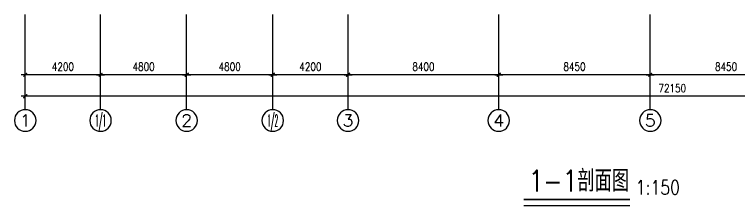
# Model space of a CAD drawing. Extents: x -55219 to 470149, y 494712 to 780039.
# Drawn here: x 258714 to 299083, y 541718 to 552364 of the extents above; entities that cross this region are included whole.
import ezdxf
from ezdxf.enums import TextEntityAlignment as Align

# ---------------------------------------------------------------- set-up
doc = ezdxf.new("R2010")
doc.units = 0
doc.header["$LTSCALE"] = 1500
doc.header["$MEASUREMENT"] = 0
doc.layers.get('0').update_dxf_attribs({"linetype": 'CONTINUOUS'})
doc.layers.get('DEFPOINTS').update_dxf_attribs({"linetype": 'CONTINUOUS'})
doc.layers.add('AXIS_TEXT', color=7, linetype='CONTINUOUS')
doc.layers.add('LVTRY', color=6, linetype='CONTINUOUS')
doc.styles.add('_HZTXT', font='txt.shx', dxfattribs={"width": 0.8, "bigfont": 'hztxt.shx'})
doc.styles.add('COMPLEX', font='COMPLEX')
doc.styles.add('DIM_FONT', font='SIMPLEX.shx', dxfattribs={"width": 0.8})
doc.dimstyles.new('AXIS150', dxfattribs={"dimscale": 1.5, "dimtxt": 300, "dimasz": 1, "dimexe": 250, "dimexo": 300, "dimgap": 150, "dimtad": 1, "dimdec": 0, "dimzin": 0, "dimdsep": 46, "dimtxsty": 'DIM_FONT', "dimblk": '_DIMX', "dimcen": 0.09, "dimse1": 1, "dimse2": 1, "dimclrt": 7, "dimadec": 0, "dimazin": 0, "dimtfac": 1, "dimtdec": 0, "dimtix": 1, "dimtmove": 2, "dimatfit": 3, "dimldrblk": '_DIMX', "dimfxl": 1, "dimtolj": 1, "dimtzin": 0, "dimarcsym": 0})

# ---------------------------------------------------------------- blocks, each defined once
blk = doc.blocks.new('_DIMX')
blk.add_line((-150, 0), (150, 0))
at = {"const_width": 50}
blk.add_lwpolyline([(-70, -70), (70, 70)], dxfattribs=at)
blk = doc.blocks.new('*D208')
at = {"color": 0, "linetype": 'ByBlock'}
blk.add_line((294163, 549006), (285716, 549006), dxfattribs=at)
at = {"layer": 'DEFPOINTS', "color": 0, "linetype": 'ByBlock'}
for p in [(285714, 552364), (294164, 552364), (285714, 549006)]:
    blk.add_point(p, dxfattribs=at)
at = {"color": 0, "linetype": 'ByBlock', "xscale": 1.5, "yscale": 1.5, "zscale": 1.5, "rotation": 180.0000000000008}
blk.add_blockref('_DIMX', (285714, 549006), dxfattribs=at)
at = {"color": 0, "linetype": 'ByBlock', "xscale": 1.5, "yscale": 1.5, "zscale": 1.5}
blk.add_blockref('_DIMX', (294164, 549006), dxfattribs=at)
at = {"color": 7, "linetype": 'ByBlock', "insert": (289939, 549456), "char_height": 450, "attachment_point": 5, "style": 'DIM_FONT'}
blk.add_mtext('\\A1;8450', dxfattribs=at)
blk = doc.blocks.new('*D207')
at = {"color": 0, "linetype": 'ByBlock'}
blk.add_line((302613, 549006), (294166, 549006), dxfattribs=at)
at = {"layer": 'DEFPOINTS', "color": 0, "linetype": 'ByBlock'}
for p in [(294164, 552364), (302614, 552364), (294164, 549006)]:
    blk.add_point(p, dxfattribs=at)
at = {"color": 0, "linetype": 'ByBlock', "xscale": 1.5, "yscale": 1.5, "zscale": 1.5, "rotation": 180}
blk.add_blockref('_DIMX', (294164, 549006), dxfattribs=at)
at = {"color": 0, "linetype": 'ByBlock', "xscale": 1.5, "yscale": 1.5, "zscale": 1.5}
blk.add_blockref('_DIMX', (302614, 549006), dxfattribs=at)
at = {"color": 7, "linetype": 'ByBlock', "insert": (298389, 549456), "char_height": 450, "attachment_point": 5, "style": 'DIM_FONT'}
blk.add_mtext('\\A1;8450', dxfattribs=at)
blk = doc.blocks.new('*D204')
at = {"color": 0, "linetype": 'ByBlock'}
blk.add_line((285713, 549006), (277316, 549006), dxfattribs=at)
at = {"layer": 'DEFPOINTS', "color": 0, "linetype": 'ByBlock'}
for p in [(277314, 552364), (285714, 552364), (277314, 549006)]:
    blk.add_point(p, dxfattribs=at)
at = {"color": 0, "linetype": 'ByBlock', "xscale": 1.5, "yscale": 1.5, "zscale": 1.5, "rotation": 180}
blk.add_blockref('_DIMX', (277314, 549006), dxfattribs=at)
at = {"color": 0, "linetype": 'ByBlock', "xscale": 1.5, "yscale": 1.5, "zscale": 1.5}
blk.add_blockref('_DIMX', (285714, 549006), dxfattribs=at)
at = {"color": 7, "linetype": 'ByBlock', "insert": (281514, 549456), "char_height": 450, "attachment_point": 5, "style": 'DIM_FONT'}
blk.add_mtext('\\A1;8400', dxfattribs=at)
blk = doc.blocks.new('_AXISO')
blk.add_circle((0, 0), 0.5)
at = {"layer": 'AXIS_TEXT', "style": 'COMPLEX', "width": 1.041667}
blk.add_attdef('A', text='', height=0.56, dxfattribs=at).set_placement((-0.25, -0.28), (0.25, -0.28), align=Align.FIT)
blk = doc.blocks.new('*D202')
at = {"color": 0, "linetype": 'ByBlock'}
blk.add_line((263513, 549006), (259316, 549006), dxfattribs=at)
at = {"layer": 'DEFPOINTS', "color": 0, "linetype": 'ByBlock'}
for p in [(259314, 552364), (263514, 552364), (259314, 549006)]:
    blk.add_point(p, dxfattribs=at)
at = {"color": 0, "linetype": 'ByBlock', "xscale": 1.5, "yscale": 1.5, "zscale": 1.5, "rotation": 180}
blk.add_blockref('_DIMX', (259314, 549006), dxfattribs=at)
at = {"color": 0, "linetype": 'ByBlock', "xscale": 1.5, "yscale": 1.5, "zscale": 1.5}
blk.add_blockref('_DIMX', (263514, 549006), dxfattribs=at)
at = {"color": 7, "linetype": 'ByBlock', "insert": (261414, 549456), "char_height": 450, "attachment_point": 5, "style": 'DIM_FONT'}
blk.add_mtext('\\A1;4200', dxfattribs=at)
blk = doc.blocks.new('*D201')
at = {"color": 0, "linetype": 'ByBlock'}
blk.add_line((268313, 549006), (263516, 549006), dxfattribs=at)
at = {"layer": 'DEFPOINTS', "color": 0, "linetype": 'ByBlock'}
for p in [(263514, 552364), (268314, 552364), (263514, 549006)]:
    blk.add_point(p, dxfattribs=at)
at = {"color": 0, "linetype": 'ByBlock', "xscale": 1.5, "yscale": 1.5, "zscale": 1.5, "rotation": 180}
blk.add_blockref('_DIMX', (263514, 549006), dxfattribs=at)
at = {"color": 0, "linetype": 'ByBlock', "xscale": 1.5, "yscale": 1.5, "zscale": 1.5}
blk.add_blockref('_DIMX', (268314, 549006), dxfattribs=at)
at = {"color": 7, "linetype": 'ByBlock', "insert": (265914, 549456), "char_height": 450, "attachment_point": 5, "style": 'DIM_FONT'}
blk.add_mtext('\\A1;4800', dxfattribs=at)
blk = doc.blocks.new('*D200')
at = {"color": 0, "linetype": 'ByBlock'}
blk.add_line((273113, 549006), (268316, 549006), dxfattribs=at)
at = {"layer": 'DEFPOINTS', "color": 0, "linetype": 'ByBlock'}
for p in [(268314, 552364), (273114, 552364), (268314, 549006)]:
    blk.add_point(p, dxfattribs=at)
at = {"color": 0, "linetype": 'ByBlock', "xscale": 1.5, "yscale": 1.5, "zscale": 1.5, "rotation": 180}
blk.add_blockref('_DIMX', (268314, 549006), dxfattribs=at)
at = {"color": 0, "linetype": 'ByBlock', "xscale": 1.5, "yscale": 1.5, "zscale": 1.5}
blk.add_blockref('_DIMX', (273114, 549006), dxfattribs=at)
at = {"color": 7, "linetype": 'ByBlock', "insert": (270714, 549456), "char_height": 450, "attachment_point": 5, "style": 'DIM_FONT'}
blk.add_mtext('\\A1;4800', dxfattribs=at)
blk = doc.blocks.new('*D199')
at = {"color": 0, "linetype": 'ByBlock'}
blk.add_line((277313, 549006), (273116, 549006), dxfattribs=at)
at = {"layer": 'DEFPOINTS', "color": 0, "linetype": 'ByBlock'}
for p in [(273114, 552364), (277314, 552364), (273114, 549006)]:
    blk.add_point(p, dxfattribs=at)
at = {"color": 0, "linetype": 'ByBlock', "xscale": 1.5, "yscale": 1.5, "zscale": 1.5, "rotation": 180}
blk.add_blockref('_DIMX', (273114, 549006), dxfattribs=at)
at = {"color": 0, "linetype": 'ByBlock', "xscale": 1.5, "yscale": 1.5, "zscale": 1.5}
blk.add_blockref('_DIMX', (277314, 549006), dxfattribs=at)
at = {"color": 7, "linetype": 'ByBlock', "insert": (275214, 549456), "char_height": 450, "attachment_point": 5, "style": 'DIM_FONT'}
blk.add_mtext('\\A1;4200', dxfattribs=at)
blk = doc.blocks.new('*D197')
at = {"color": 0, "linetype": 'ByBlock'}
blk.add_line((331463, 547806), (259316, 547806), dxfattribs=at)
at = {"layer": 'DEFPOINTS', "color": 0, "linetype": 'ByBlock'}
for p in [(259314, 552364), (331464, 552364), (259314, 547806)]:
    blk.add_point(p, dxfattribs=at)
at = {"color": 0, "linetype": 'ByBlock', "xscale": 1.5, "yscale": 1.5, "zscale": 1.5}
for p, rotation in [((259314, 547806), 179.9999999999999), ((331464, 547806), 359.9999999999999)]:
    blk.add_blockref('_DIMX', p, dxfattribs=dict(at, rotation=rotation))
at = {"color": 7, "linetype": 'ByBlock', "insert": (295389, 548256), "char_height": 450, "attachment_point": 5, "style": 'DIM_FONT'}
blk.add_mtext('\\A1;72150', dxfattribs=at)

msp = doc.modelspace()

# ---------------------------------------------------------------- linework, layer by layer
at = {"layer": 'LVTRY', "color": 7}
for p, q in [((259314.3, 547055.6), (259314.3, 552364)), ((263514.3, 547055.6), (263514.3, 552364)), ((268314.3, 547055.6), (268314.3, 552364)), ((273114.3, 547055.6), (273114.3, 552364)), ((277314.3, 547055.6), (277314.3, 552364)), ((285714.3, 547055.6), (285714.3, 552364)), ((294164.3, 547055.6), (294164.3, 552364)), ((287105.6, 541717.7), (293024.9, 541717.7))]:
    msp.add_line(p, q, dxfattribs=at)
at = {"layer": 'LVTRY', "color": 7, "const_width": 100}
msp.add_lwpolyline([(287112.9, 542057), (293034.1, 542057)], dxfattribs=at)

# ---------------------------------------------------------------- block references
at = {"layer": 'LVTRY', "color": 7}
ref = msp.add_blockref('_AXISO', (259314.3, 546455.6), dxfattribs=dict(at, xscale=-1200, yscale=1200, zscale=1200, rotation=180))
ref.add_attrib('A', '1', dxfattribs={"layer": 'AXIS_TEXT', "height": 672, "rotation": 360, "style": 'COMPLEX', "width": 2.083333}).set_placement((259014.3, 546119.6), (259614.3, 546119.6), align=Align.FIT)
ref = msp.add_blockref('_AXISO', (263514.3, 546455.6), dxfattribs=dict(at, xscale=-1200, yscale=1200, zscale=1200, rotation=180))
ref.add_attrib('A', '1/1', dxfattribs={"layer": 'AXIS_TEXT', "height": 672, "style": 'COMPLEX', "width": 0.407609}).set_placement((263214.3, 546119.6), (263814.3, 546119.6), align=Align.FIT)
ref = msp.add_blockref('_AXISO', (268314.3, 546455.6), dxfattribs=dict(at, xscale=-1200, yscale=1200, zscale=1200, rotation=180))
ref.add_attrib('A', '2', dxfattribs={"layer": 'AXIS_TEXT', "height": 672, "rotation": 360, "style": 'COMPLEX', "width": 1.339286}).set_placement((268014.3, 546119.6), (268614.3, 546119.6), align=Align.FIT)
ref = msp.add_blockref('_AXISO', (273114.3, 546455.6), dxfattribs=dict(at, xscale=-1200, yscale=1200, zscale=1200, rotation=180))
ref.add_attrib('A', '1/2', dxfattribs={"layer": 'AXIS_TEXT', "height": 672, "style": 'COMPLEX', "width": 0.367647}).set_placement((272814.3, 546119.6), (273414.3, 546119.6), align=Align.FIT)
ref = msp.add_blockref('_AXISO', (277314.3, 546455.6), dxfattribs=dict(at, xscale=-1200, yscale=1200, zscale=1200, rotation=180))
ref.add_attrib('A', '3', dxfattribs={"layer": 'AXIS_TEXT', "height": 672, "style": 'COMPLEX', "width": 1.339286}).set_placement((277014.3, 546119.6), (277614.3, 546119.6), align=Align.FIT)
ref = msp.add_blockref('_AXISO', (285714.3, 546455.6), dxfattribs=dict(at, xscale=-1200, yscale=1200, zscale=1200, rotation=180))
ref.add_attrib('A', '4', dxfattribs={"layer": 'AXIS_TEXT', "height": 672, "style": 'COMPLEX', "width": 1.171875}).set_placement((285414.3, 546119.6), (286014.3, 546119.6), align=Align.FIT)
ref = msp.add_blockref('_AXISO', (294164.3, 546455.6), dxfattribs=dict(at, xscale=-1200, yscale=1200, zscale=1200, rotation=180))
ref.add_attrib('A', '5', dxfattribs={"layer": 'AXIS_TEXT', "height": 672, "rotation": 360, "style": 'COMPLEX', "width": 1.339286}).set_placement((293864.3, 546119.6), (294464.3, 546119.6), align=Align.FIT)

# ---------------------------------------------------------------- texts
at = {"layer": 'LVTRY', "color": 7, "style": '_HZTXT', "width": 0.8}
msp.add_text('1-1剖面图', height=1202.24, dxfattribs=at).set_placement((287378.2, 542492.9))
at = {"layer": 'LVTRY', "color": 7, "insert": (293347.3, 543122.8), "char_height": 800, "width": 6951, "attachment_point": 1, "style": 'DIM_FONT'}
msp.add_mtext('1:150', dxfattribs=at)

# ---------------------------------------------------------------- dimensions: what is measured, and where the dimension line sits
at = {"layer": 'LVTRY', "color": 7}
for base, p1, p2, picture, middle in [((259314.3, 549005.6), (263514.3, 552364), (259314.3, 552364), '*D202', (261414.3, 549455.6)), ((263514.3, 549005.6), (268314.3, 552364), (263514.3, 552364), '*D201', (265914.3, 549455.6)), ((268314.3, 549005.6), (273114.3, 552364), (268314.3, 552364), '*D200', (270714.3, 549455.6)), ((273114.3, 549005.6), (277314.3, 552364), (273114.3, 552364), '*D199', (275214.3, 549455.6)), ((277314.3, 549005.6), (285714.3, 552364), (277314.3, 552364), '*D204', (281514.3, 549455.6))]:
    dim = msp.add_linear_dim(base=base, p1=p1, p2=p2, angle=180, dimstyle='AXIS150', dxfattribs=at)
    dim.commit()
    dim.dimension.update_dxf_attribs({"geometry": picture, "text_midpoint": middle})
for p1, p2, distance, picture, middle in [((331464.1, 552364), (259314.3, 552364), 4558.4, '*D197', (295389.2, 548255.6)), ((294164.3, 552364), (285714.3, 552364), 3358.4, '*D208', (289939.3, 549455.6)), ((302614.3, 552364), (294164.3, 552364), 3358.4, '*D207', (298389.3, 549455.6))]:
    dim = msp.add_aligned_dim(p1=p1, p2=p2, distance=distance, dimstyle='AXIS150', dxfattribs=at)
    dim.commit()
    dim.dimension.update_dxf_attribs({"geometry": picture, "text_midpoint": middle})

doc.saveas('drawing.dxf')
